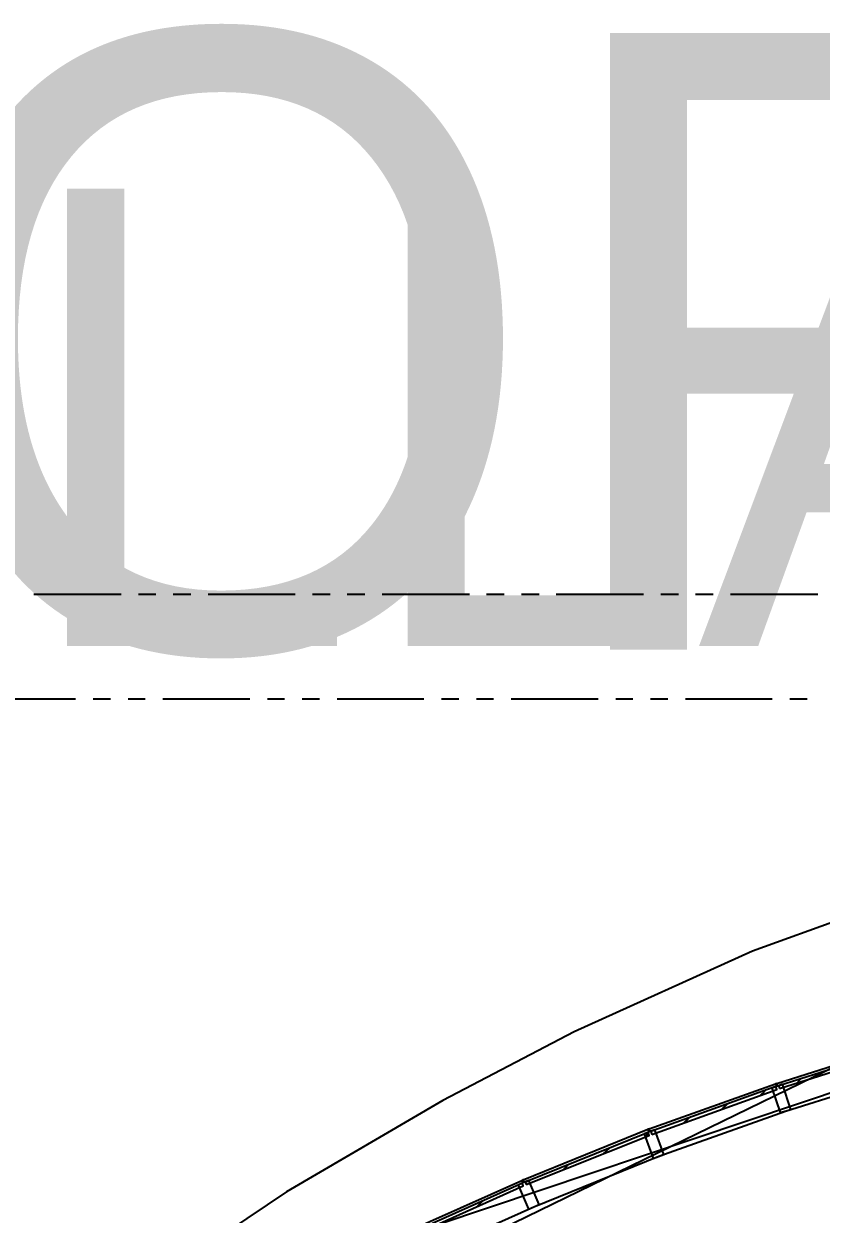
# Model space of a CAD drawing. Header units: feet. Extents: x -84 to 198, y -22 to 181.
# Drawn here: x 36.48 to 59.38, y 145.46 to 179.66 of the extents above; entities that cross this region are included whole.
import ezdxf
from ezdxf.enums import TextEntityAlignment as Align

# ---------------------------------------------------------------- set-up
doc = ezdxf.new("R2010")
doc.units = ezdxf.units.FT
for name, color, linetype in [('A-AREA-UNIDAD', 30, 'CONTINUOUS'), ('A-LINEA', 7, 'CONTINUOUS'), ('A-TEXTO-PDF', 3, 'CONTINUOUS')]:
    doc.layers.add(name, color=color, linetype=linetype)

msp = doc.modelspace()

# ---------------------------------------------------------------- linework, layer by layer
at = {"layer": 'A-AREA-UNIDAD'}
msp.add_lwpolyline([(83.328, 159.5022), (74.56, 158.2222), (65.36, 155.8933), (57.408, 153.0133), (52.288, 150.7022), (48.512, 148.7289), (44.032, 146.0978), (40.08, 143.4489)], dxfattribs=at)
at = {"layer": 'A-LINEA'}
for p, q in [((39.28, 163.2578), (36.7733, 163.2578)), ((40.28, 163.2578), (39.7733, 163.2578)), ((41.28, 163.2578), (40.7733, 163.2578)), ((44.28, 163.2578), (41.7733, 163.2578)), ((45.28, 163.2578), (44.7733, 163.2578)), ((46.28, 163.2578), (45.7733, 163.2578)), ((49.28, 163.2578), (46.7733, 163.2578)), ((50.28, 163.2578), (49.7733, 163.2578)), ((51.28, 163.2578), (50.7733, 163.2578)), ((54.28, 163.2578), (51.7733, 163.2578)), ((55.28, 163.2578), (54.7733, 163.2578)), ((56.28, 163.2578), (55.7733, 163.2578)), ((59.28, 163.2578), (56.7733, 163.2578)), ((37.9733, 160.2578), (35.48, 160.2578)), ((93.1212, 160.1706), (36.6895, 141.2395)), ((38.9733, 160.2578), (38.48, 160.2578)), ((39.9733, 160.2578), (39.48, 160.2578)), ((42.9733, 160.2578), (40.48, 160.2578)), ((43.9733, 160.2578), (43.48, 160.2578)), ((44.9733, 160.2578), (44.48, 160.2578)), ((47.9733, 160.2578), (45.48, 160.2578)), ((48.9733, 160.2578), (48.48, 160.2578)), ((49.9733, 160.2578), (49.48, 160.2578)), ((52.9733, 160.2578), (50.48, 160.2578)), ((53.9733, 160.2578), (53.48, 160.2578)), ((54.9733, 160.2578), (54.48, 160.2578)), ((57.9733, 160.2578), (55.48, 160.2578)), ((58.9733, 160.2578), (58.48, 160.2578)), ((58.1067, 149.2178), (61.7867, 150.3778)), ((59.9081, 149.7586), (33.7837, 137.0471)), ((58.36, 148.4178), (62.04, 149.5911)), ((54.44, 147.9111), (58.0667, 149.2044)), ((58.6667, 149.2178), (58.8, 149.3511)), ((57.6267, 148.8711), (57.7733, 149.0044)), ((54.72, 147.1244), (58.36, 148.4178)), ((56.5333, 148.4844), (56.68, 148.6178)), ((55.44, 148.0844), (55.5867, 148.2311)), ((50.8267, 146.4444), (54.4, 147.8978)), ((54.32, 147.6844), (54.4267, 147.7778)), ((54.4933, 147.8311), (54.4933, 147.8311)), ((51.1333, 145.6711), (54.72, 147.1244)), ((53.1333, 147.2044), (53.3067, 147.3644)), ((51.96, 146.7244), (52.12, 146.8844)), ((47.2667, 144.8578), (50.7867, 146.4311)), ((50.88, 146.3511), (50.9467, 146.4044)), ((50.7733, 146.2444), (50.8267, 146.2978)), ((49.4933, 145.6711), (49.6667, 145.8444)), ((47.6, 144.0978), (51.1333, 145.6711))]:
    msp.add_line(p, q, dxfattribs=at)
for points in [[(58.1867, 149.0711), (61.8133, 150.2178), (61.7867, 150.2978), (58.16, 149.1511), (58.1867, 149.0711)], [(54.52, 147.7511), (58.1067, 149.0444), (58.08, 149.1244), (54.4933, 147.8311), (54.52, 147.7511)], [(58.2667, 149.1911), (58.1333, 149.1378), (58.1067, 149.2178), (58.0667, 149.2044), (58.0933, 149.1244), (57.96, 149.0844), (58.2, 148.3778), (58.5067, 148.4711), (58.2667, 149.1911)], [(50.9067, 146.3111), (54.44, 147.7244), (54.4133, 147.8044), (50.88, 146.3778), (50.9067, 146.3111)], [(54.6, 147.8844), (54.4667, 147.8311), (54.44, 147.9111), (54.4, 147.8978), (54.4267, 147.8178), (54.2933, 147.7644), (54.56, 147.0578), (54.8667, 147.1778), (54.6, 147.8844)], [(50.9867, 146.4311), (50.8533, 146.3778), (50.8267, 146.4578), (50.7867, 146.4311), (50.8133, 146.3644), (50.68, 146.2978), (50.9733, 145.6044), (51.28, 145.7378), (50.9867, 146.4311)], [(47.36, 144.7111), (50.8267, 146.2711), (50.8, 146.3511), (47.32, 144.7911), (47.36, 144.7111)]]:
    msp.add_lwpolyline(points, dxfattribs=at)

# ---------------------------------------------------------------- texts
at = {"layer": 'A-TEXTO-PDF'}
for s, height, p in [('TNEMHCAORCNE', 17.716, (17.1598, 161.6769)), ('ELBAWOLLA', 13.144, (14.3198, 161.7794))]:
    msp.add_text(s, height=height, dxfattribs=at).set_placement(p, align=Align.CENTER)

doc.saveas('drawing.dxf')
